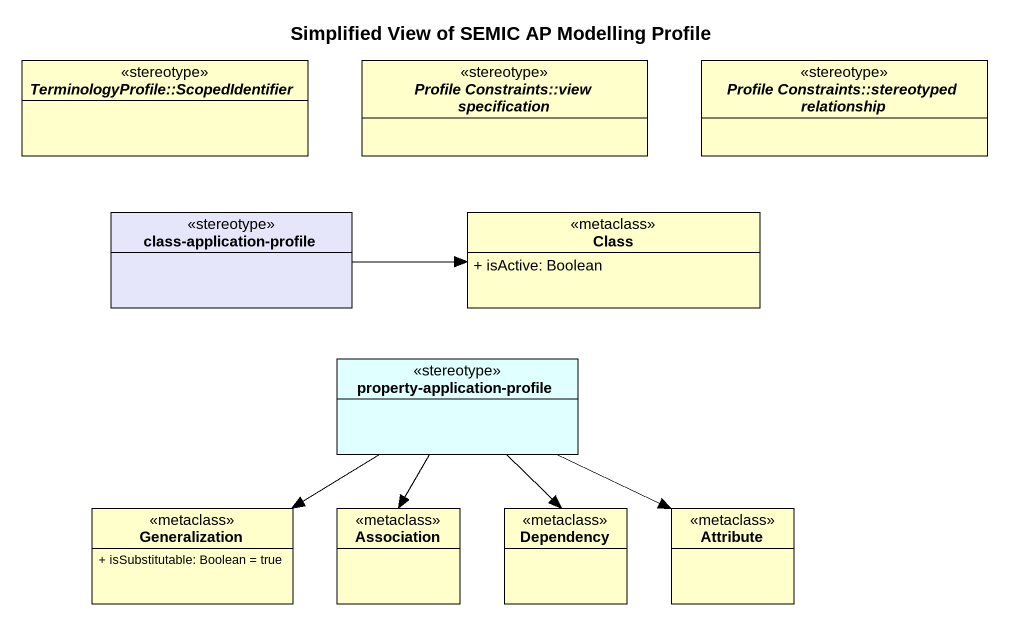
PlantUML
@startuml
title Simplified View of SEMIC AP Modelling Profile
hide circle
hide empty members
skinparam classAttributeIconSize 0
abstract class "TerminologyProfile::ScopedIdentifier" as TerminologyProfile <<stereotype>>
abstract class "Profile Constraints::view specification" as Profile_Constraints_view <<stereotype>>
abstract class "Profile Constraints::stereotyped relationship" as Profile_Constraints <<stereotype>>
class "class-application-profile" as class_application_profile <<stereotype>> #E6E6FA
class "Class" as Class_ <<metaclass>> {
  + isActive: Boolean
}
class "property-application-profile" as property_application_profile <<stereotype>> #E0FFFF
class Generalization <<metaclass>> {
  + isSubstitutable: Boolean = true
}
class Association <<metaclass>>
class Dependency <<metaclass>>
class Attribute <<metaclass>>
class_application_profile -right-> Class_
property_application_profile -left-> Generalization
property_application_profile --> Association
property_application_profile --> Dependency
property_application_profile -right-> Attribute
@enduml
